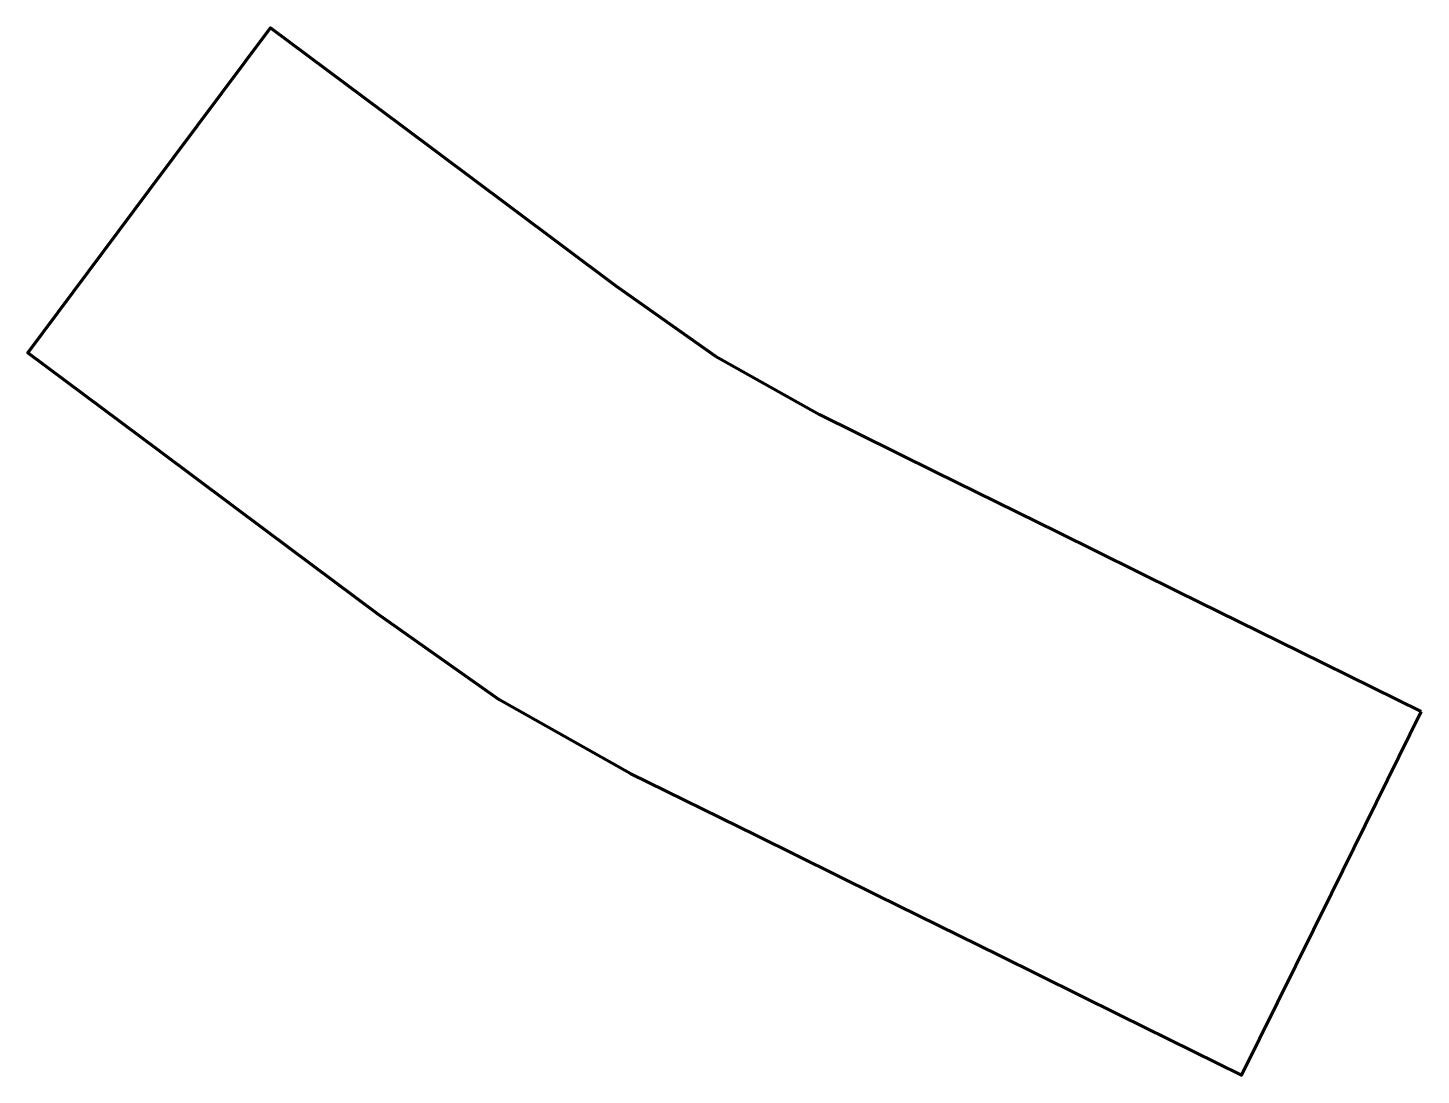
# Model space of a CAD drawing. Header units: feet. Extents: x 104207 to 104310, y 81889 to 81966.
import ezdxf

# ---------------------------------------------------------------- set-up
doc = ezdxf.new("R2010")
doc.units = ezdxf.units.FT
doc.header["$MEASUREMENT"] = 0
doc.linetypes.add('пїЅпїЅпїЅпїЅпїЅпїЅпїЅпїЅпїЅпїЅпїЅпїЅпїЅпїЅ', pattern=[0])
doc.layers.add('пїЅпїЅпїЅпїЅпїЅпїЅпїЅпїЅпїЅпїЅпїЅ_пїЅпїЅпїЅпїЅпїЅпїЅ', color=7, linetype='Continuous')

msp = doc.modelspace()

# ---------------------------------------------------------------- linework, layer by layer
at = {"layer": 'пїЅпїЅпїЅпїЅпїЅпїЅпїЅпїЅпїЅпїЅпїЅ_пїЅпїЅпїЅпїЅпїЅпїЅ', "color": 3, "linetype": 'пїЅпїЅпїЅпїЅпїЅпїЅпїЅпїЅпїЅпїЅпїЅпїЅпїЅпїЅ', "lineweight": 100}
msp.add_polyline3d([(104310.41468, 81915.784785, 230), (104303.773997, 81902.334828, 230), (104297.133314, 81888.884872, 230), (104288.135403, 81893.327434, 231), (104279.168765, 81897.754556, 232), (104270.202127, 81902.181678, 233), (104261.23549, 81906.6088, 234), (104251.909132, 81911.213527, 234.959863), (104242.174244, 81916.685674, 235.92287), (104233.213206, 81923.013304, 236.979911), (104225.040934, 81929.11839, 238), (104217.029599, 81935.103247, 239), (104207.343968, 81942.338885, 240.7), (104216.321253, 81954.355887, 240.7), (104225.298539, 81966.372889, 240.7), (104234.98417, 81959.137251, 239), (104242.995505, 81953.152394, 238), (104250.845902, 81947.287765, 237.020089), (104258.2189, 81942.081493, 236.07713), (104265.909937, 81937.75823, 235.040137), (104274.516855, 81933.508713, 234), (104283.483493, 81929.081591, 233), (104292.450131, 81924.654469, 232), (104301.416768, 81920.227348, 231), (104310.41468, 81915.784785, 230)], dxfattribs=at)

doc.saveas('drawing.dxf')
